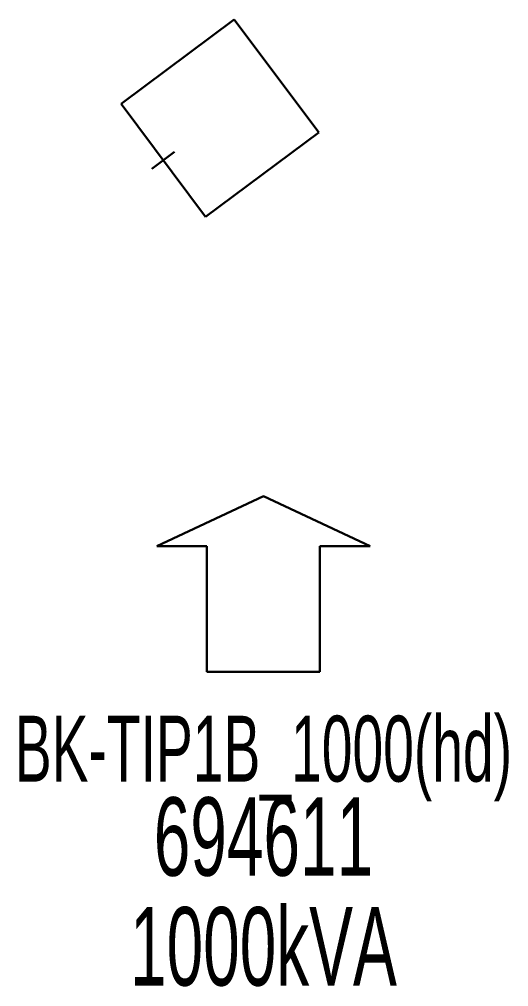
# Model space of a CAD drawing. Header units: millimetres. Extents: x 568462 to 571186, y 4080123 to 4081617.
# Drawn here: x 568770.82 to 568786.42, y 4080325.86 to 4080356.69 of the extents above; entities that cross this region are included whole.
import ezdxf
from ezdxf.enums import TextEntityAlignment as Align

# ---------------------------------------------------------------- set-up
doc = ezdxf.new("R2010")
doc.units = ezdxf.units.MM
doc.layers.add('TRAFO_MEVCUT', color=5, linetype='Continuous', lineweight=30)
doc.styles.get("Standard").update_dxf_attribs({"font": 'Arial'})

# ---------------------------------------------------------------- blocks, each defined once
blk = doc.blocks.new('MEV_BINA_KARE')
at = {"layer": 'TRAFO_MEVCUT', "linetype": 'Continuous'}
for p, q in [((0, 1.8), (0, 2.7)), ((-2.25, -2.25), (-2.25, 2.25)), ((-2.25, 2.25), (2.25, 2.25)), ((2.25, 2.25), (2.25, -2.25)), ((2.25, -2.25), (-2.25, -2.25))]:
    blk.add_line(p, q, dxfattribs=at)
blk = doc.blocks.new('MEV_BETKOSK')
at = {"layer": 'TRAFO_MEVCUT', "linetype": 'Continuous'}
for p, q in [((-3.4, 2), (0, 3.6)), ((0, 3.6), (3.4, 2)), ((-1.8, 2), (-3.4, 2)), ((-1.8, -2), (-1.8, 2)), ((3.4, 2), (1.8, 2)), ((1.8, 2), (1.8, -2)), ((1.8, -2), (-1.8, -2))]:
    blk.add_line(p, q, dxfattribs=at)

msp = doc.modelspace()

# ---------------------------------------------------------------- block references
at = {"layer": 'TRAFO_MEVCUT', "rotation": 126.701388}
msp.add_blockref('MEV_BINA_KARE', (568777.211649, 4080353.541213), dxfattribs=at)
msp.add_blockref('MEV_BINA_KARE', (568777.211649, 4080353.541213), dxfattribs=at)
at = {"layer": 'TRAFO_MEVCUT'}
msp.add_blockref('MEV_BETKOSK', (568778.600298, 4080337.894364), dxfattribs=at)
msp.add_blockref('MEV_BETKOSK', (568778.600298, 4080337.894364), dxfattribs=at)

# ---------------------------------------------------------------- texts
at = {"layer": 'TRAFO_MEVCUT', "width": 0.6}
for s, height, p in [('BK-TIP1B_1000(hd)', 2.1, (568778.600298, 4080332.394364)), ('BK-TIP1B_1000(hd)', 2.1, (568778.600298, 4080332.394364)), ('694611', 2.5, (568778.600298, 4080329.394364)), ('694611', 2.5, (568778.600298, 4080329.394364)), ('1000kVA', 2.5, (568778.600298, 4080325.894364)), ('1000kVA', 2.5, (568778.600298, 4080325.894364))]:
    msp.add_text(s, height=height, dxfattribs=at).set_placement(p, align=Align.CENTER)

doc.saveas('drawing.dxf')
